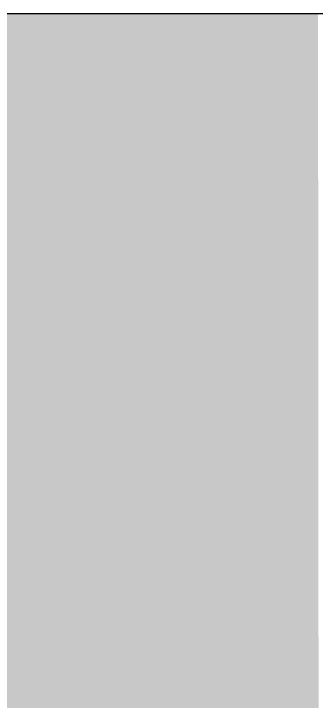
# Model space of a CAD drawing. Header units: inches. Extents: x -4169 to -1846, y 9706 to 12377.
# Drawn here: x -3499.105 to -3497.957, y 10389.475 to 10392.089 of the extents above; entities that cross this region are included whole.
import ezdxf

# ---------------------------------------------------------------- set-up
doc = ezdxf.new("R2010")
doc.units = ezdxf.units.IN
doc.header["$MEASUREMENT"] = 0
for name, color, linetype, lineweight in [('A-DOOR', 31, 'Continuous', 18), ('A-DOOR-FRAM', 31, 'Continuous', 30), ('I-WALL-2', 2, 'Continuous', 5)]:
    doc.layers.add(name, color=color, linetype=linetype, lineweight=lineweight)

# ---------------------------------------------------------------- blocks, each defined once
blk = doc.blocks.new('HOLLOW METAL - UNIT DOOR-2125827-ENLARGED RCP - 1ST FLOOR PLAN')
at = {"layer": 'A-DOOR-FRAM'}
blk.add_line((-18, 3.75), (-18, 1.8125), dxfattribs=at)

msp = doc.modelspace()

# ---------------------------------------------------------------- hatches: boundary and pattern name
at = {"layer": 'I-WALL-2'}
msp.add_hatch(color=256, dxfattribs=at).paths.add_polyline_path([(-3504.6737, 10356.0894), (-3503.9862, 10356.0894), (-3503.9862, 10356.7144), (-3499.8612, 10356.7144), (-3499.8612, 10356.0894), (-3497.9237, 10356.0894), (-3497.9499, 10392.0894), (-3499.8612, 10392.0894), (-3499.8612, 10391.4644), (-3503.9862, 10391.4644), (-3503.9862, 10392.0894), (-3505.9237, 10392.0894), (-3505.9237, 10356.0894)], flags=0)

# ---------------------------------------------------------------- block references
at = {"layer": 'A-DOOR', "rotation": 270.0000000000039}
msp.add_blockref('HOLLOW METAL - UNIT DOOR-2125827-ENLARGED RCP - 1ST FLOOR PLAN', (-3501.6737, 10374.0894), dxfattribs=at)

doc.saveas('drawing.dxf')
